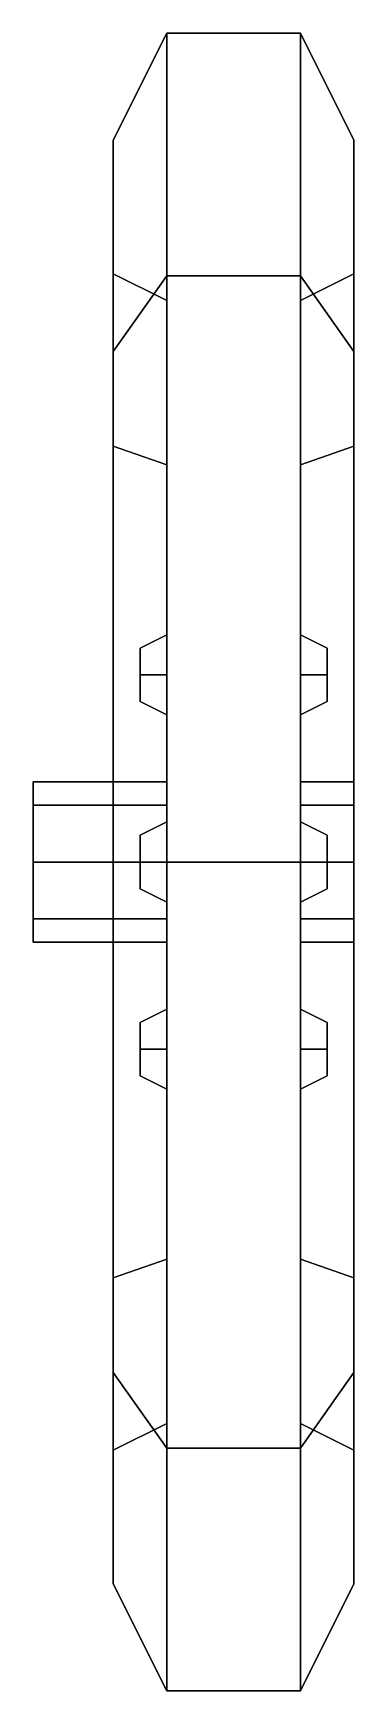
# Model space of a CAD drawing. Extents: x -0.5 to 0.5, y -0.31 to 0.31.
# Drawn here: x -0.5 to -0.38, y -0.31 to 0.31 of the extents above.
import ezdxf

# ---------------------------------------------------------------- set-up
doc = ezdxf.new("R2010")
doc.units = 0
doc.layers.add('WHEELS', color=2, linetype='CONTINUOUS')

msp = doc.modelspace()

# ---------------------------------------------------------------- linework, layer by layer
at = {"layer": 'WHEELS'}
for points in [[(-0.45, 0.2192, 0.2192), (-0.45, 0.31), (-0.47, 0.27), (-0.47, 0.19092, 0.19092)], [(-0.45, 0.31), (-0.45, 0.2192, -0.2192), (-0.47, 0.19092, -0.19092), (-0.47, 0.27)], [(-0.4, 0.2192, 0.2192), (-0.4, 0.31), (-0.45, 0.31), (-0.45, 0.2192, 0.2192)], [(-0.4, 0.31), (-0.4, 0.2192, -0.2192), (-0.45, 0.2192, -0.2192), (-0.45, 0.31)], [(-0.4, 0.2192, -0.2192), (-0.4, 0.31), (-0.38, 0.27), (-0.38, 0.19092, -0.19092)], [(-0.4, 0.31), (-0.4, 0.2192, 0.2192), (-0.38, 0.19092, 0.19092), (-0.38, 0.27)], [(-0.47, 0.19092, 0.19092), (-0.47, 0.27), (-0.47, 0.22), (-0.47, 0.15556, 0.15556)], [(-0.47, 0.27), (-0.47, 0.19092, -0.19092), (-0.47, 0.15556, -0.15556), (-0.47, 0.22)], [(-0.38, 0.27), (-0.38, 0.19092, 0.19092), (-0.38, 0.15556, 0.15556), (-0.38, 0.22)], [(-0.38, 0.19092, -0.19092), (-0.38, 0.27), (-0.38, 0.22), (-0.38, 0.15556, -0.15556)], [(-0.47, 0.15556, 0.15556), (-0.47, 0.22), (-0.45, 0.21), (-0.45, 0.14849, 0.14849)], [(-0.47, 0.22), (-0.47, 0.15556, -0.15556), (-0.45, 0.14849, -0.14849), (-0.45, 0.21)], [(-0.45, 0, 0.31), (-0.45, 0.2192, 0.2192), (-0.47, 0.19092, 0.19092), (-0.47, 0, 0.27)], [(-0.45, 0.2192, -0.2192), (-0.45, 0, -0.31), (-0.47, 0, -0.27), (-0.47, 0.19092, -0.19092)], [(-0.4, 0, 0.31), (-0.4, 0.2192, 0.2192), (-0.45, 0.2192, 0.2192), (-0.45, 0, 0.31)], [(-0.4, 0.2192, -0.2192), (-0.4, 0, -0.31), (-0.45, 0, -0.31), (-0.45, 0.2192, -0.2192)], [(-0.38, 0.15556, -0.15556), (-0.38, 0.22), (-0.4, 0.21), (-0.4, 0.14849, -0.14849)], [(-0.38, 0.22), (-0.38, 0.15556, 0.15556), (-0.4, 0.14849, 0.14849), (-0.4, 0.21)], [(-0.4, 0, -0.31), (-0.4, 0.2192, -0.2192), (-0.38, 0.19092, -0.19092), (-0.38, 0, -0.27)], [(-0.4, 0.2192, 0.2192), (-0.4, 0, 0.31), (-0.38, 0, 0.27), (-0.38, 0.19092, 0.19092)], [(-0.45, 0.14849, 0.14849), (-0.45, 0.21), (-0.45, 0.085), (-0.45, 0.07, 0.015)], [(-0.45, 0.21), (-0.45, 0.14849, -0.14849), (-0.45, 0.07, -0.015), (-0.45, 0.085)], [(-0.4, 0.21), (-0.4, 0.14849, 0.14849), (-0.4, 0.07, 0.015), (-0.4, 0.085)], [(-0.4, 0.14849, -0.14849), (-0.4, 0.21), (-0.4, 0.085), (-0.4, 0.07, -0.015)], [(-0.47, 0, 0.27), (-0.47, 0.19092, 0.19092), (-0.47, 0.15556, 0.15556), (-0.47, 0, 0.22)], [(-0.47, 0.19092, -0.19092), (-0.47, 0, -0.27), (-0.47, 0, -0.22), (-0.47, 0.15556, -0.15556)], [(-0.38, 0, -0.27), (-0.38, 0.19092, -0.19092), (-0.38, 0.15556, -0.15556), (-0.38, 0, -0.22)], [(-0.38, 0.19092, 0.19092), (-0.38, 0, 0.27), (-0.38, 0, 0.22), (-0.38, 0.15556, 0.15556)], [(-0.47, 0, 0.22), (-0.47, 0.15556, 0.15556), (-0.45, 0.14849, 0.14849), (-0.45, 0, 0.21)], [(-0.47, 0.15556, -0.15556), (-0.47, 0, -0.22), (-0.45, 0, -0.21), (-0.45, 0.14849, -0.14849)], [(-0.38, 0, -0.22), (-0.38, 0.15556, -0.15556), (-0.4, 0.14849, -0.14849), (-0.4, 0, -0.21)], [(-0.38, 0.15556, 0.15556), (-0.38, 0, 0.22), (-0.4, 0, 0.21), (-0.4, 0.14849, 0.14849)], [(-0.45, 0.015, 0.07), (-0.45, 0.14849, 0.14849), (-0.45, 0.02121, 0.02121), (-0.45, 0, 0.03)], [(-0.45, 0, 0.21), (-0.45, 0.14849, 0.14849), (-0.45, 0.015, 0.07), (-0.45, 0, 0.085)], [(-0.45, 0.14849, 0.14849), (-0.45, 0.14849, 0.14849), (-0.45, 0.07, 0.015), (-0.45, 0.02121, 0.02121)], [(-0.45, 0.07, -0.015), (-0.45, 0.14849, -0.14849), (-0.45, 0.02121, -0.02121), (-0.45, 0.03)], [(-0.45, 0.14849, -0.14849), (-0.45, 0.14849, -0.14849), (-0.45, 0.015, -0.07), (-0.45, 0.02121, -0.02121)], [(-0.45, 0.14849, -0.14849), (-0.45, 0, -0.21), (-0.45, 0, -0.085), (-0.45, 0.015, -0.07)], [(-0.4, 0.07, 0.015), (-0.4, 0.14849, 0.14849), (-0.4, 0.02121, 0.02121), (-0.4, 0.03)], [(-0.4, 0.14849, -0.14849), (-0.4, 0.14849, -0.14849), (-0.4, 0.07, -0.015), (-0.4, 0.02121, -0.02121)], [(-0.4, 0, -0.21), (-0.4, 0.14849, -0.14849), (-0.4, 0.015, -0.07), (-0.4, 0, -0.085)], [(-0.4, 0.015, -0.07), (-0.4, 0.14849, -0.14849), (-0.4, 0.02121, -0.02121), (-0.4, 0, -0.03)], [(-0.4, 0.14849, 0.14849), (-0.4, 0.14849, 0.14849), (-0.4, 0.015, 0.07), (-0.4, 0.02121, 0.02121)], [(-0.4, 0.14849, 0.14849), (-0.4, 0, 0.21), (-0.4, 0, 0.085), (-0.4, 0.015, 0.07)], [(-0.45, 0.085), (-0.45, 0.07, -0.015), (-0.46, 0.07, -0.01), (-0.46, 0.08)], [(-0.45, 0.07, 0.015), (-0.45, 0.085), (-0.46, 0.08), (-0.46, 0.07, 0.01)], [(-0.4, 0.07, -0.015), (-0.4, 0.085), (-0.39, 0.08), (-0.39, 0.07, -0.01)], [(-0.4, 0.085), (-0.4, 0.07, 0.015), (-0.39, 0.07, 0.01), (-0.39, 0.08)], [(-0.46, 0.08), (-0.46, 0.07, -0.01), (-0.46, 0.06), (-0.46, 0.07, 0.01)], [(-0.39, 0.08), (-0.39, 0.07, 0.01), (-0.39, 0.06), (-0.39, 0.07, -0.01)], [(-0.45, 0.055), (-0.45, 0.07, 0.015), (-0.46, 0.07, 0.01), (-0.46, 0.06)], [(-0.45, 0.07, -0.015), (-0.45, 0.055), (-0.46, 0.06), (-0.46, 0.07, -0.01)], [(-0.45, 0.07, 0.015), (-0.45, 0.055), (-0.45, 0.03), (-0.45, 0.02121, 0.02121)], [(-0.45, 0.03), (-0.45, 0.03), (-0.45, 0.055), (-0.45, 0.07, -0.015)], [(-0.4, 0.03), (-0.4, 0.03), (-0.4, 0.055), (-0.4, 0.07, 0.015)], [(-0.4, 0.07, -0.015), (-0.4, 0.055), (-0.4, 0.03), (-0.4, 0.02121, -0.02121)], [(-0.4, 0.07, 0.015), (-0.4, 0.055), (-0.39, 0.06), (-0.39, 0.07, 0.01)], [(-0.4, 0.055), (-0.4, 0.07, -0.015), (-0.39, 0.07, -0.01), (-0.39, 0.06)], [(-0.45, 0.02121, 0.02121), (-0.45, 0.03), (-0.5, 0.03), (-0.5, 0.02121, 0.02121)], [(-0.45, 0.03), (-0.45, 0.02121, -0.02121), (-0.5, 0.02121, -0.02121), (-0.5, 0.03)], [(-0.5, 0, 0.03), (-0.5, 0.02121, 0.02121), (-0.5, 0.03), (-0.5, -0.02121, 0.02121)], [(-0.5, -0.02121, 0.02121), (-0.5, 0.03), (-0.5, 0.02121, -0.02121), (-0.5, -0.03)], [(-0.4, 0.02121, -0.02121), (-0.4, 0.03), (-0.38, 0.03), (-0.38, 0.02121, -0.02121)], [(-0.4, 0.03), (-0.4, 0.02121, 0.02121), (-0.38, 0.02121, 0.02121), (-0.38, 0.03)], [(-0.45, 0, 0.03), (-0.45, 0.02121, 0.02121), (-0.5, 0.02121, 0.02121), (-0.5, 0, 0.03)], [(-0.45, 0.02121, -0.02121), (-0.45, 0, -0.03), (-0.5, 0, -0.03), (-0.5, 0.02121, -0.02121)], [(-0.5, -0.03), (-0.5, 0.02121, -0.02121), (-0.5, 0, -0.03), (-0.5, -0.02121, -0.02121)], [(-0.45, 0.015, -0.07), (-0.45, 0, -0.055), (-0.45, 0, -0.03), (-0.45, 0.02121, -0.02121)], [(-0.4, 0.015, 0.07), (-0.4, 0, 0.055), (-0.4, 0, 0.03), (-0.4, 0.02121, 0.02121)], [(-0.4, 0, -0.03), (-0.4, 0.02121, -0.02121), (-0.38, 0.02121, -0.02121), (-0.38, 0, -0.03)], [(-0.4, 0.02121, 0.02121), (-0.4, 0, 0.03), (-0.38, 0, 0.03), (-0.38, 0.02121, 0.02121)], [(-0.45, 0, 0.085), (-0.45, 0.015, 0.07), (-0.46, 0.01, 0.07), (-0.46, 0, 0.08)], [(-0.45, 0.015, 0.07), (-0.45, 0, 0.055), (-0.46, 0, 0.06), (-0.46, 0.01, 0.07)], [(-0.45, 0, -0.055), (-0.45, 0.015, -0.07), (-0.46, 0.01, -0.07), (-0.46, 0, -0.06)], [(-0.45, 0.015, -0.07), (-0.45, 0, -0.085), (-0.46, 0, -0.08), (-0.46, 0.01, -0.07)], [(-0.45, 0, 0.03), (-0.45, 0, 0.03), (-0.45, 0, 0.055), (-0.45, 0.015, 0.07)], [(-0.4, 0, -0.03), (-0.4, 0, -0.03), (-0.4, 0, -0.055), (-0.4, 0.015, -0.07)], [(-0.4, 0, -0.085), (-0.4, 0.015, -0.07), (-0.39, 0.01, -0.07), (-0.39, 0, -0.08)], [(-0.4, 0.015, -0.07), (-0.4, 0, -0.055), (-0.39, 0, -0.06), (-0.39, 0.01, -0.07)], [(-0.4, 0, 0.055), (-0.4, 0.015, 0.07), (-0.39, 0.01, 0.07), (-0.39, 0, 0.06)], [(-0.4, 0.015, 0.07), (-0.4, 0, 0.085), (-0.39, 0, 0.08), (-0.39, 0.01, 0.07)], [(-0.46, 0, 0.08), (-0.46, 0.01, 0.07), (-0.46, 0, 0.06), (-0.46, -0.01, 0.07)], [(-0.46, 0, -0.08), (-0.46, -0.01, -0.07), (-0.46, 0, -0.06), (-0.46, 0.01, -0.07)], [(-0.39, 0, -0.08), (-0.39, 0.01, -0.07), (-0.39, 0, -0.06), (-0.39, -0.01, -0.07)], [(-0.39, 0, 0.08), (-0.39, -0.01, 0.07), (-0.39, 0, 0.06), (-0.39, 0.01, 0.07)], [(-0.45, -0.02121, 0.02121), (-0.45, 0, 0.03), (-0.5, 0, 0.03), (-0.5, -0.02121, 0.02121)], [(-0.45, 0, -0.03), (-0.45, -0.02121, -0.02121), (-0.5, -0.02121, -0.02121), (-0.5, 0, -0.03)], [(-0.45, -0.2192, 0.2192), (-0.45, 0, 0.31), (-0.47, 0, 0.27), (-0.47, -0.19092, 0.19092)], [(-0.45, 0, -0.31), (-0.45, -0.2192, -0.2192), (-0.47, -0.19092, -0.19092), (-0.47, 0, -0.27)], [(-0.47, -0.15556, 0.15556), (-0.47, 0, 0.22), (-0.45, 0, 0.21), (-0.45, -0.14849, 0.14849)], [(-0.47, 0, -0.22), (-0.47, -0.15556, -0.15556), (-0.45, -0.14849, -0.14849), (-0.45, 0, -0.21)], [(-0.47, 0, -0.27), (-0.47, -0.19092, -0.19092), (-0.47, -0.15556, -0.15556), (-0.47, 0, -0.22)], [(-0.47, -0.19092, 0.19092), (-0.47, 0, 0.27), (-0.47, 0, 0.22), (-0.47, -0.15556, 0.15556)], [(-0.45, -0.015, 0.07), (-0.45, 0, 0.085), (-0.46, 0, 0.08), (-0.46, -0.01, 0.07)], [(-0.45, 0, 0.055), (-0.45, -0.015, 0.07), (-0.46, -0.01, 0.07), (-0.46, 0, 0.06)], [(-0.4, -0.2192, 0.2192), (-0.4, 0, 0.31), (-0.45, 0, 0.31), (-0.45, -0.2192, 0.2192)], [(-0.4, 0, -0.31), (-0.4, -0.2192, -0.2192), (-0.45, -0.2192, -0.2192), (-0.45, 0, -0.31)], [(-0.45, -0.015, 0.07), (-0.45, 0, 0.055), (-0.45, 0, 0.03), (-0.45, -0.02121, 0.02121)], [(-0.45, -0.14849, 0.14849), (-0.45, 0, 0.21), (-0.45, 0, 0.085), (-0.45, -0.015, 0.07)], [(-0.45, 0, -0.21), (-0.45, -0.14849, -0.14849), (-0.45, -0.015, -0.07), (-0.45, 0, -0.085)], [(-0.4, -0.2192, -0.2192), (-0.4, 0, -0.31), (-0.38, 0, -0.27), (-0.38, -0.19092, -0.19092)], [(-0.4, -0.14849, -0.14849), (-0.4, 0, -0.21), (-0.4, 0, -0.085), (-0.4, -0.015, -0.07)], [(-0.4, -0.015, -0.07), (-0.4, 0, -0.055), (-0.4, 0, -0.03), (-0.4, -0.02121, -0.02121)], [(-0.4, 0, 0.03), (-0.4, 0, 0.03), (-0.4, 0, 0.055), (-0.4, -0.015, 0.07)], [(-0.4, 0, 0.21), (-0.4, -0.14849, 0.14849), (-0.4, -0.015, 0.07), (-0.4, 0, 0.085)], [(-0.4, -0.015, 0.07), (-0.4, -0.14849, 0.14849), (-0.4, -0.02121, 0.02121), (-0.4, 0, 0.03)], [(-0.4, -0.015, -0.07), (-0.4, 0, -0.085), (-0.39, 0, -0.08), (-0.39, -0.01, -0.07)], [(-0.4, 0, -0.055), (-0.4, -0.015, -0.07), (-0.39, -0.01, -0.07), (-0.39, 0, -0.06)], [(-0.38, -0.15556, -0.15556), (-0.38, 0, -0.22), (-0.4, 0, -0.21), (-0.4, -0.14849, -0.14849)], [(-0.38, 0, 0.22), (-0.38, -0.15556, 0.15556), (-0.4, -0.14849, 0.14849), (-0.4, 0, 0.21)], [(-0.4, -0.02121, -0.02121), (-0.4, 0, -0.03), (-0.38, 0, -0.03), (-0.38, -0.02121, -0.02121)], [(-0.4, 0, 0.03), (-0.4, -0.02121, 0.02121), (-0.38, -0.02121, 0.02121), (-0.38, 0, 0.03)], [(-0.4, -0.015, 0.07), (-0.4, 0, 0.055), (-0.39, 0, 0.06), (-0.39, -0.01, 0.07)], [(-0.4, 0, 0.085), (-0.4, -0.015, 0.07), (-0.39, -0.01, 0.07), (-0.39, 0, 0.08)], [(-0.4, 0, 0.31), (-0.4, -0.2192, 0.2192), (-0.38, -0.19092, 0.19092), (-0.38, 0, 0.27)], [(-0.38, -0.19092, -0.19092), (-0.38, 0, -0.27), (-0.38, 0, -0.22), (-0.38, -0.15556, -0.15556)], [(-0.38, 0, 0.27), (-0.38, -0.19092, 0.19092), (-0.38, -0.15556, 0.15556), (-0.38, 0, 0.22)], [(-0.45, -0.015, -0.07), (-0.45, 0, -0.055), (-0.46, 0, -0.06), (-0.46, -0.01, -0.07)], [(-0.45, 0, -0.085), (-0.45, -0.015, -0.07), (-0.46, -0.01, -0.07), (-0.46, 0, -0.08)], [(-0.45, 0, -0.03), (-0.45, 0, -0.03), (-0.45, 0, -0.055), (-0.45, -0.015, -0.07)], [(-0.45, -0.015, -0.07), (-0.45, -0.14849, -0.14849), (-0.45, -0.02121, -0.02121), (-0.45, 0, -0.03)], [(-0.45, -0.14849, 0.14849), (-0.45, -0.14849, 0.14849), (-0.45, -0.015, 0.07), (-0.45, -0.02121, 0.02121)], [(-0.4, -0.14849, -0.14849), (-0.4, -0.14849, -0.14849), (-0.4, -0.015, -0.07), (-0.4, -0.02121, -0.02121)], [(-0.45, -0.03), (-0.45, -0.02121, 0.02121), (-0.5, -0.02121, 0.02121), (-0.5, -0.03)], [(-0.45, -0.02121, -0.02121), (-0.45, -0.03), (-0.5, -0.03), (-0.5, -0.02121, -0.02121)], [(-0.45, -0.14849, -0.14849), (-0.45, -0.14849, -0.14849), (-0.45, -0.07, -0.015), (-0.45, -0.02121, -0.02121)], [(-0.45, -0.07, -0.015), (-0.45, -0.055), (-0.45, -0.03), (-0.45, -0.02121, -0.02121)], [(-0.45, -0.07, 0.015), (-0.45, -0.14849, 0.14849), (-0.45, -0.02121, 0.02121), (-0.45, -0.03)], [(-0.4, -0.07, -0.015), (-0.4, -0.14849, -0.14849), (-0.4, -0.02121, -0.02121), (-0.4, -0.03)], [(-0.4, -0.07, 0.015), (-0.4, -0.055), (-0.4, -0.03), (-0.4, -0.02121, 0.02121)], [(-0.4, -0.14849, 0.14849), (-0.4, -0.14849, 0.14849), (-0.4, -0.07, 0.015), (-0.4, -0.02121, 0.02121)], [(-0.4, -0.03), (-0.4, -0.02121, -0.02121), (-0.38, -0.02121, -0.02121), (-0.38, -0.03)], [(-0.4, -0.02121, 0.02121), (-0.4, -0.03), (-0.38, -0.03), (-0.38, -0.02121, 0.02121)], [(-0.45, -0.03), (-0.45, -0.03), (-0.45, -0.055), (-0.45, -0.07, 0.015)], [(-0.4, -0.03), (-0.4, -0.03), (-0.4, -0.055), (-0.4, -0.07, -0.015)], [(-0.45, -0.055), (-0.45, -0.07, -0.015), (-0.46, -0.07, -0.01), (-0.46, -0.06)], [(-0.45, -0.07, 0.015), (-0.45, -0.055), (-0.46, -0.06), (-0.46, -0.07, 0.01)], [(-0.4, -0.07, -0.015), (-0.4, -0.055), (-0.39, -0.06), (-0.39, -0.07, -0.01)], [(-0.4, -0.055), (-0.4, -0.07, 0.015), (-0.39, -0.07, 0.01), (-0.39, -0.06)], [(-0.46, -0.08), (-0.46, -0.07, 0.01), (-0.46, -0.06), (-0.46, -0.07, -0.01)], [(-0.39, -0.08), (-0.39, -0.07, -0.01), (-0.39, -0.06), (-0.39, -0.07, 0.01)], [(-0.45, -0.085), (-0.45, -0.07, 0.015), (-0.46, -0.07, 0.01), (-0.46, -0.08)], [(-0.45, -0.07, -0.015), (-0.45, -0.085), (-0.46, -0.08), (-0.46, -0.07, -0.01)], [(-0.45, -0.14849, -0.14849), (-0.45, -0.21), (-0.45, -0.085), (-0.45, -0.07, -0.015)], [(-0.45, -0.21), (-0.45, -0.14849, 0.14849), (-0.45, -0.07, 0.015), (-0.45, -0.085)], [(-0.4, -0.21), (-0.4, -0.14849, -0.14849), (-0.4, -0.07, -0.015), (-0.4, -0.085)], [(-0.4, -0.14849, 0.14849), (-0.4, -0.21), (-0.4, -0.085), (-0.4, -0.07, 0.015)], [(-0.4, -0.07, 0.015), (-0.4, -0.085), (-0.39, -0.08), (-0.39, -0.07, 0.01)], [(-0.4, -0.085), (-0.4, -0.07, -0.015), (-0.39, -0.07, -0.01), (-0.39, -0.08)], [(-0.47, -0.22), (-0.47, -0.15556, 0.15556), (-0.45, -0.14849, 0.14849), (-0.45, -0.21)], [(-0.47, -0.15556, -0.15556), (-0.47, -0.22), (-0.45, -0.21), (-0.45, -0.14849, -0.14849)], [(-0.38, -0.22), (-0.38, -0.15556, -0.15556), (-0.4, -0.14849, -0.14849), (-0.4, -0.21)], [(-0.38, -0.15556, 0.15556), (-0.38, -0.22), (-0.4, -0.21), (-0.4, -0.14849, 0.14849)], [(-0.47, -0.19092, -0.19092), (-0.47, -0.27), (-0.47, -0.22), (-0.47, -0.15556, -0.15556)], [(-0.47, -0.27), (-0.47, -0.19092, 0.19092), (-0.47, -0.15556, 0.15556), (-0.47, -0.22)], [(-0.38, -0.27), (-0.38, -0.19092, -0.19092), (-0.38, -0.15556, -0.15556), (-0.38, -0.22)], [(-0.38, -0.19092, 0.19092), (-0.38, -0.27), (-0.38, -0.22), (-0.38, -0.15556, 0.15556)], [(-0.45, -0.31), (-0.45, -0.2192, 0.2192), (-0.47, -0.19092, 0.19092), (-0.47, -0.27)], [(-0.45, -0.2192, -0.2192), (-0.45, -0.31), (-0.47, -0.27), (-0.47, -0.19092, -0.19092)], [(-0.4, -0.31), (-0.4, -0.2192, -0.2192), (-0.38, -0.19092, -0.19092), (-0.38, -0.27)], [(-0.4, -0.2192, 0.2192), (-0.4, -0.31), (-0.38, -0.27), (-0.38, -0.19092, 0.19092)], [(-0.4, -0.31), (-0.4, -0.2192, 0.2192), (-0.45, -0.2192, 0.2192), (-0.45, -0.31)], [(-0.4, -0.2192, -0.2192), (-0.4, -0.31), (-0.45, -0.31), (-0.45, -0.2192, -0.2192)]]:
    msp.add_3dface(points, dxfattribs=at)

doc.saveas('drawing.dxf')
